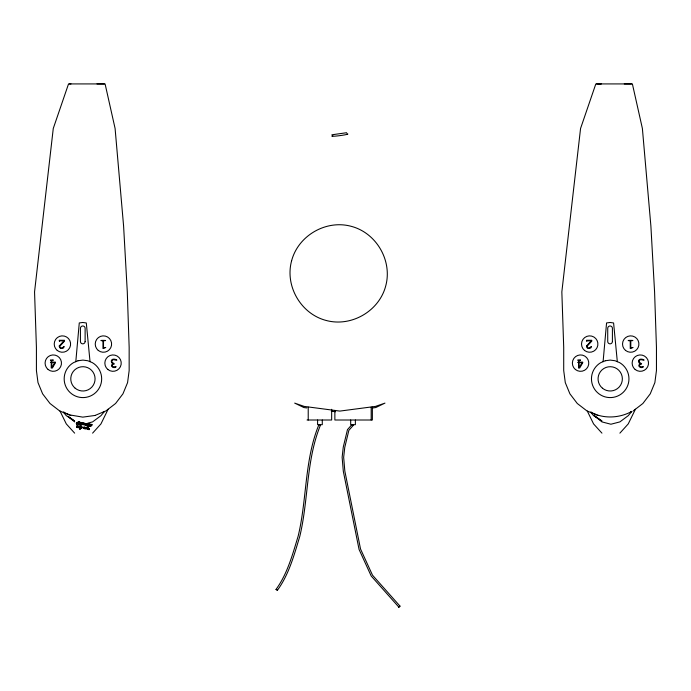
<?xml version="1.0" encoding="UTF-8"?>
<svg xmlns="http://www.w3.org/2000/svg" width="691" height="691" viewBox="0 0 691 691"><rect width="100%" height="100%" fill="white"/><g stroke="black" fill="none" stroke-linecap="round" stroke-linejoin="round"><path stroke-width="1.04" d="M81.011 425.241C80.199 422.857 70.992 422.287 80.467 425.129M81.192 424.369L80.51 423.298L80.191 424.55M75.803 361.678L79.275 322.939L82.79 322.472L86.306 322.965L90.029 361.678M603.096 361.678L606.568 322.939L610.084 322.472L613.591 322.965L617.322 361.678M76.459 423.816L76.744 422.84L78.601 422.78M76.511 423.954L76.744 422.84M76.684 424.041L76.641 422.935M76.943 423.643L77.124 422.771M76.9 424.032L77.53 423.108M79.923 427.789C75.215 428.342 76.062 424.205 80.173 426.563M76.744 427.09L76.969 425.958M77.625 423.626L78.057 422.002L83.222 422.987M77.003 427.193L77.254 425.967M79.724 423.721C77.642 424.283 77.202 421.268 79.24 422.443M77.953 423.289L78.221 422.002M78.213 423.376L78.489 422.028M78.973 423.531C77.807 423.704 78.454 421.847 79.249 422.175M77.807 423.229L78.636 423.22L78.869 422.071M78.489 423.263L78.938 422.132M78.636 423.22L79.318 422.141M79.171 423.773L79.344 422.892M79.802 422.218L79.569 423.367L80.208 423.523M79.612 423.885L79.793 423.004M80.329 422.322L80.096 423.462L84.622 424.412L83.447 424.637M80.001 424.015L80.182 423.134M80.89 422.426L80.657 423.574L82.963 424.231L80.009 423.825M80.787 423.488L79.715 428.809L80.26 428.921M79.759 429.007L79.897 427.936M79.949 429.102L80.441 428.04M80.821 424.568L81.002 423.687M80.959 424.784L81.348 422.555L82.514 422.84L82.238 424.196M80.147 429.085L81.201 424.127C83.127 425.535 86.945 423.825 83.231 422.918L82.989 424.127M81.331 423.713L81.564 422.572M81.478 424.075L81.771 422.65M81.875 424.144L82.177 422.711M80.467 427.902L81.46 428.1L81.711 426.874L80.717 426.667M81.46 428.1L81.711 426.874M82.497 423.998L82.73 422.849M81.745 428.109L81.979 426.978M84.164 424.818L84.501 423.177M88.128 428.178L89.441 428.627L85.252 428.921L83.663 428.23C83.568 425.734 86.41 429.016 87.783 427.09M84.172 424.784L84.855 423.263M88.172 425.19L87.61 427.971C86.574 428.506 83.516 429.215 84.077 427.073M83.931 428.48L83.87 427.081M84.155 428.118L84.337 427.237M84.328 428.722L84.682 427.513M87.99 426.071L85.338 425.483L85.857 424.36M85.338 425.483L85.572 424.352M84.82 428.515L85.002 427.634M85.667 424.905L89.45 425.596C87.109 426.416 83.827 423.281 87.481 424.11M85.606 425.587L85.822 423.756L87.576 424.162M85.218 428.55L85.399 427.669M85.874 424.939L86.107 423.799M85.995 425.017L86.211 423.825M86.142 425.008L86.375 423.859M85.71 428.506L85.883 427.625M86.418 425.12L86.651 423.972M86.53 425.112L86.764 423.963M90.962 426.002C78.515 422.633 97.967 423.929 89.968 425.803M86.885 425.215L87.092 424.032M87.101 424.93L87.057 423.704M87.515 428.42L87.334 429.292L89.156 429.612L87.947 429.059L88.534 426.166L90.167 426.2L85.278 425.336M89.657 424.576L87.334 423.79M88.871 429.612L89.113 428.377M89.156 429.612L89.381 428.48M90.201 424.654L91.92 424.706M90.124 426.442L90.296 425.561M86.816 424.87L91.601 425.82L91.834 424.671M400.011 606.128L398.837 607.104L400.011 606.128L372.501 575.18L360.529 548.982L344.835 471.081L343.66 457.321L344.774 447.345L348.869 430.338L353.386 425.267L352.851 424.689M68.53 83.931L53.267 128.474L34.55 291.904L36.416 347.271L36.416 370.557L37.996 382.615L42.626 393.844L50.002 403.492L59.599 410.895L70.784 415.55M595.823 83.931L580.561 128.474L561.843 291.904L563.709 347.271L563.709 370.557L565.29 382.615L569.92 393.844L577.287 403.492L586.892 410.895L598.078 415.55M318.905 424.689C304.377 460.007 307.046 499.36 298.149 536.164C292.552 554.536 287.491 573.677 276.02 589.423L277.411 590.269C288.993 574.385 294.107 555.08 299.747 536.544C308.652 499.723 305.983 460.353 320.52 425.025L320.322 424.87M108.133 409.227L100.955 423.911L92.594 433.145M635.426 409.227L628.24 423.911L619.887 433.145M630.658 411.819L631.807 411.439L628.24 415.671L619.887 421.899L610.913 424.231L601.939 421.899L594.415 415.757M351.857 424.689L347.478 429.612L343.272 447.086L342.123 457.304L343.315 471.288L359.07 549.457L371.205 576.018L398.837 607.104M76.684 426.943L80.001 427.435M82.039 427.124L80.648 427.021M633.267 410.895L642.872 403.492L650.24 393.844L654.869 382.615L656.45 370.557L656.45 347.271L654.584 291.904L650.887 226.009L642.388 128.474L632.386 83.931M276.02 589.423L276.789 589.673M320.52 425.025L319.268 424.689M94.788 415.55L105.973 410.895L115.578 403.492L122.946 393.844L127.576 382.615L129.157 370.557L129.157 347.271L127.291 291.904L123.594 226.009L115.095 128.474L105.092 83.931M631.807 411.439C621.33 417.165 608.529 418.625 597.214 414.945M103.365 411.819L104.522 411.439L100.955 415.671L92.594 421.899L87.809 423.142M87.697 427.548L85.434 428.04L84.112 427.599M331.887 134.788L346.657 132.715M94.788 415.49L82.79 417.131L69.929 414.945M353.351 425.276L352.773 424.853M372.881 407.94L375.774 407.543L384.973 403.112L375.472 406.412L339.834 411.093L304.187 406.412L294.686 403.112L303.885 407.543L306.778 407.94M67.96 416.258L74.645 421.018L66.293 415.671L63.391 412.233L64.09 412.147M594.415 415.662L601.939 421.018L593.578 415.671L590.684 412.233L591.375 412.147M78.722 422.115L79.206 422.391M70.983 83.913L69.152 83.922L104.471 83.922L96.999 83.905M307.046 420.007L331.654 420.007L331.654 409.305M598.276 83.957L601.179 83.965L596.445 83.922L631.755 83.922L624.284 83.905M78.705 423.281L79.387 423.376M331.3 411.171L335.567 411.732M82.471 423.056L81.288 422.849M89.683 424.455L87.938 424.188M89.675 424.499L88.085 424.248M82.661 423.125L81.478 422.927M79.085 423.289L79.785 423.445M80.579 423.937L81.244 424.067M79.128 426.71L76.865 426.062M80.545 427.548L81.858 428.005M80.147 423.816L79.007 423.592M590.684 412.233L596.281 414.557M63.391 412.233L68.988 414.557M276.961 589.786L277.411 590.269M67.96 416.44L74.645 421.899M601.939 433.145L593.578 423.911L587.298 411.059M74.645 433.145L66.293 423.911L60.005 411.059M372.363 407.163L372.363 420.007L334.867 420.007L334.867 410.376M371.188 407.163L371.188 420.007M355.373 420.007L355.373 424.689L350.683 424.689L350.683 420.007M322.282 420.007L322.282 424.689L317.592 424.689L317.592 420.007M308.221 407.163L308.221 420.007M346.813 133.873A8.137 0.561 -7.5 0 1 339.834 135.635A8.137 0.561 -7.5 0 1 332.846 135.704M102.968 340.793L102.968 348.558L105.758 347.469L103.512 347.798L103.512 340.793C111.052 340.248 95.427 340.248 102.968 340.793M630.252 340.793L630.252 348.558L633.042 347.469L630.805 347.798L630.805 340.793C638.346 340.248 622.721 340.248 630.252 340.793M59.236 345.992L59.616 347.599L60.748 348.506L63.486 348.014L64.159 346.502L61.698 348.126L60.324 347.582L59.754 346.338L64.505 341.095L64.505 340.283L59.193 340.283L59.469 341.414L59.754 340.836L63.969 340.836L59.236 345.992M586.521 345.992L586.909 347.599L588.041 348.506L590.77 348.014L591.453 346.502L588.991 348.126L587.618 347.582L587.048 346.338L591.79 341.095L591.79 340.283L586.486 340.283L586.763 341.414L587.039 340.836L591.254 340.836L586.521 345.992M111.329 361.056L111.674 362.766L112.832 363.699L111.648 364.986A1.935 1.935 0 0 0 111.735 366.325L112.996 367.474L114.43 367.595A3.014 3.014 0 0 0 116.166 366.705C116.148 366.342 110.448 367.94 112.607 364.477C117.738 363.777 109.446 362.991 112.469 360.184A2.185 2.185 0 0 1 113.609 359.622C121.892 361.851 111.692 356.452 111.329 361.056M638.614 361.056L638.968 362.766L640.125 363.699L638.942 364.986A1.935 1.935 0 0 0 639.028 366.325L640.289 367.474L641.723 367.595A3.014 3.014 0 0 0 643.459 366.705C643.433 366.342 637.741 367.94 639.901 364.477C645.031 363.777 636.739 362.991 639.762 360.184A2.185 2.185 0 0 1 640.903 359.622C649.186 361.851 638.985 356.452 638.614 361.056M291.611 260.783C284.709 285.919 300.827 313.844 326.048 320.434C351.192 327.335 379.117 311.209 385.708 285.988C392.609 260.853 376.483 232.927 351.261 226.337C326.126 219.436 298.201 235.562 291.611 260.783M53.198 360.106L51.799 360.382L51.799 362.127L55.435 362.127L55.435 362.766L52.386 368.035L51.238 368.035L51.238 362.68L50.408 362.404L51.238 362.127L51.238 360.382L50.408 360.106L53.198 360.106M580.483 360.106L579.093 360.382L579.093 362.127L582.729 362.127L582.729 362.766L579.68 368.035L578.531 368.035L578.531 362.68L577.702 362.404L578.531 362.127L578.531 360.382L577.702 360.106L580.483 360.106M54.865 362.68L51.799 367.482L51.799 362.68L54.865 362.68M582.15 362.68L579.093 367.482L579.093 362.68L582.15 362.68M78.066 360.737L73.548 362.611A18.752 18.752 0 0 0 68.556 390.899A18.752 18.752 0 0 0 97.284 390.899A18.752 18.752 0 0 0 92.292 362.611L87.774 360.737L82.92 360.097L78.066 360.737M605.359 360.737L600.833 362.611A18.752 18.752 0 0 0 595.849 390.899A18.752 18.752 0 0 0 624.569 390.899A18.752 18.752 0 0 0 619.585 362.611L615.059 360.737L610.213 360.097L605.359 360.737M612.407 341.501L612.407 328.329A2.341 2.341 0 0 0 610.067 325.979A2.341 2.341 0 0 0 607.726 328.329L607.726 341.501A2.341 2.341 0 0 0 610.067 343.842A2.341 2.341 0 0 0 612.407 341.501M85.123 341.501L85.123 328.329A2.341 2.341 0 0 0 82.773 325.979A2.341 2.341 0 0 0 80.432 328.329L80.432 341.501A2.341 2.341 0 0 0 82.773 343.842A2.341 2.341 0 0 0 85.123 341.501M575.396 369.495A8.206 8.206 0 0 0 588.672 364.425A8.206 8.206 0 0 0 577.641 355.468A8.206 8.206 0 0 0 575.396 369.495M602.448 388.204A12.153 12.153 0 0 0 622.185 380.896A12.153 12.153 0 0 0 605.99 367.457A12.153 12.153 0 0 0 602.448 388.204M625.545 350.423A8.206 8.206 0 0 0 638.812 345.353A8.206 8.206 0 0 0 627.791 336.396A8.206 8.206 0 0 0 625.545 350.423M635.159 369.495A8.206 8.206 0 0 0 648.426 364.425A8.206 8.206 0 0 0 637.404 355.468A8.206 8.206 0 0 0 635.159 369.495M584.534 350.423A8.206 8.206 0 0 0 597.801 345.353A8.206 8.206 0 0 0 586.78 336.396A8.206 8.206 0 0 0 584.534 350.423M48.102 369.495A8.206 8.206 0 0 0 61.378 364.425A8.206 8.206 0 0 0 50.348 355.468A8.206 8.206 0 0 0 48.102 369.495M75.155 388.204A12.153 12.153 0 0 0 94.9 380.896A12.153 12.153 0 0 0 78.696 367.457A12.153 12.153 0 0 0 75.155 388.204M98.252 350.423A8.206 8.206 0 0 0 111.519 345.353A8.206 8.206 0 0 0 100.497 336.396A8.206 8.206 0 0 0 98.252 350.423M107.865 369.495A8.206 8.206 0 0 0 121.132 364.425A8.206 8.206 0 0 0 110.111 355.468A8.206 8.206 0 0 0 107.865 369.495M57.241 350.423A8.206 8.206 0 0 0 70.508 345.353A8.206 8.206 0 0 0 59.486 336.396A8.206 8.206 0 0 0 57.241 350.423"/></g></svg>
